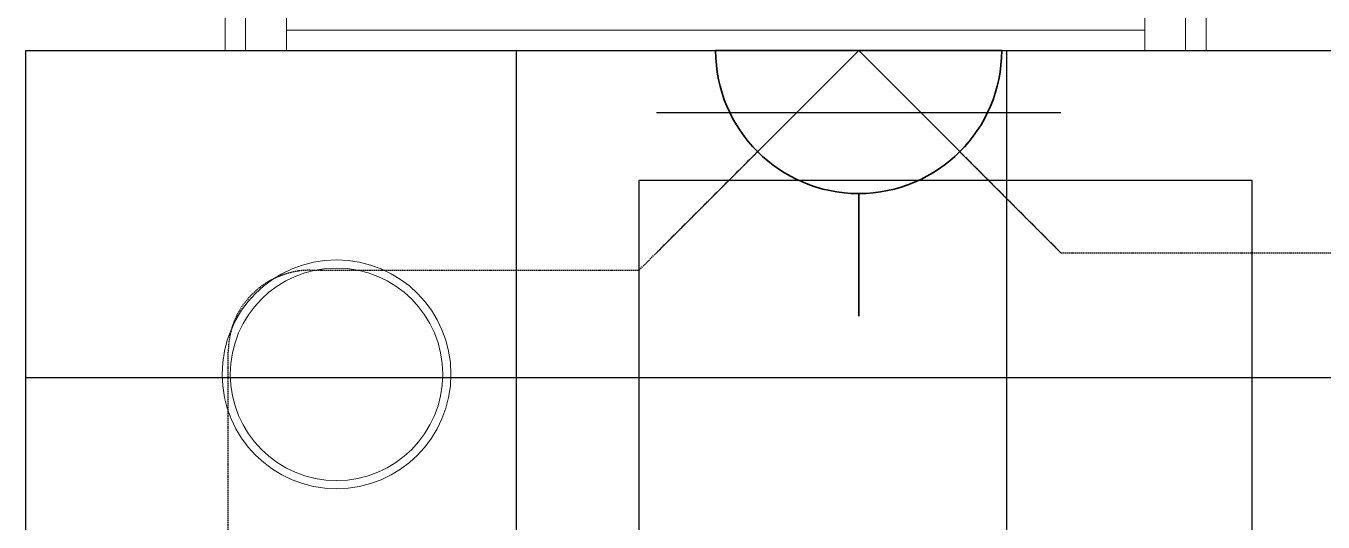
# Model space of a CAD drawing. Extents: x -12260 to 57327, y -29287 to 19916.
# Drawn here: x 34976 to 36563, y -3387 to -2780 of the extents above; entities that cross this region are included whole.
import ezdxf
from ezdxf.enums import TextEntityAlignment as Align

# ---------------------------------------------------------------- set-up
doc = ezdxf.new("R2010")
doc.units = 0
doc.header["$LTSCALE"] = 0.25
doc.linetypes.add('DASHDOT', pattern=[25.4, 12.7, -6.35, 0, -6.35])
doc.linetypes.add('HIDDEN', pattern=[9.525, 6.35, -3.175])
for name, color, linetype, lineweight in [('01-First Floor-FUR$0$Aluminum', 251, 'Continuous', 5), ('01-First Floor-FUR$0$LOADING', 253, 'Continuous', 5), ('01-First Floor-FUR$0$Walls', 251, 'Continuous', 5), ('E-LITE-CLNG-CNDT', 6, 'DASHDOT', 35), ('E-LITE-EXIT-NUMB', 6, 'Continuous', 25), ('E-POWR-FLOR-CNDT', 6, 'HIDDEN', 25), ('E-POWR-WALL @ 100', 4, 'Continuous', 35)]:
    doc.layers.add(name, color=color, linetype=linetype, lineweight=lineweight)
doc.layers.add('01-First Floor-FUR$0$FALSE CEILING', color=251, linetype='Continuous')
doc.styles.add('DC_SIMPLEX', font='SIMPLEX.shx', dxfattribs={"width": 0.7})

# ---------------------------------------------------------------- blocks, each defined once
blk = doc.blocks.new('01-First Floor-FUR$0$WM00001-P')
at = {"layer": '01-First Floor-FUR$0$LOADING'}
for radius in [0.14, 0.13]:
    blk.add_circle((0, 0), radius, dxfattribs=at)
blk = doc.blocks.new('01-First Floor-FUR$0$A$C37be4daf')
at = {"layer": '01-First Floor-FUR$0$Aluminum'}
for p, q in [((1416, 598.2), (216, 598.2)), ((241, 498.2), (241, 598.2)), ((291, 548.2), (291, 598.2)), ((1341, 548.2), (1341, 598.2)), ((1391, 498.2), (1391, 598.2)), ((291, 573.2), (1341, 573.2)), ((1391, 548.2), (241, 548.2)), ((1416, 498.2), (216, 498.2))]:
    blk.add_line(p, q, dxfattribs=at)
at = {"layer": '01-First Floor-FUR$0$Walls'}
for p, q in [((216, 498.2), (216, 598.2)), ((1416, 498.2), (1416, 598.2))]:
    blk.add_line(p, q, dxfattribs=at)
blk = doc.blocks.new('01-First Floor-FUR')
at = {"layer": '01-First Floor-FUR$0$FALSE CEILING', "linetype": 'Continuous'}
for p, q in [((35576, -6810), (35576, -2810)), ((36176, -6810), (36176, -2810)), ((34976, -3210), (38476, -3210))]:
    blk.add_line(p, q, dxfattribs=at)
at = {"layer": '01-First Floor-FUR$0$FALSE CEILING'}
blk.add_lwpolyline([(34976, -2810), (38476, -2810), (38476, -6810), (34976, -6810)], close=True, dxfattribs=at)
at = {"layer": '01-First Floor-FUR$0$FALSE CEILING', "elevation": -0.1}
blk.add_lwpolyline([(35726, -4468.9), (36476, -4468.9), (36476, -2968.9), (35726, -2968.9)], close=True, dxfattribs=at)
at = {"layer": '01-First Floor-FUR$0$LOADING', "elevation": -0.1}
blk.add_lwpolyline([(35726, -4468.9), (36476, -4468.9), (36476, -2968.9), (35726, -2968.9)], close=True, dxfattribs=at)
at = {"layer": '01-First Floor-FUR$0$Walls'}
for p, q in [((38476, -2810), (34976, -2810)), ((34976, -2810), (34976, -4480))]:
    blk.add_line(p, q, dxfattribs=at)
at = {"rotation": 180}
blk.add_blockref('01-First Floor-FUR$0$A$C37be4daf', (36635.8, -2211.8), dxfattribs=at)
at = {"layer": '01-First Floor-FUR$0$LOADING', "extrusion": (2.25644e-18, -2.24019e-05, -1), "xscale": -1000, "yscale": 1000, "zscale": 1000, "rotation": 90}
blk.add_blockref('01-First Floor-FUR$0$WM00001-P', (-35356, -3206.1, 0.2), dxfattribs=at)
blk = doc.blocks.new('*U26')
blk.add_line((0, -1.75), (0, -3.25))
blk.add_lwpolyline([(-1.75, 0, 1), (1.75, 0)], format="xyb", close=True)
at = {"layer": 'Defpoints'}
for p, q in [((-2.475, -2.475), (0, 0)), ((2.475, -2.475), (0, 0)), ((2.475, -0.758), (-2.475, -0.758))]:
    blk.add_line(p, q, dxfattribs=at)
at = {"layer": 'E-LITE-EXIT-NUMB', "style": 'DC_SIMPLEX', "width": 0.7, "flags": 8}
blk.add_attdef('TYPE', text='', height=2, rotation=360, dxfattribs=at).set_placement((-2.682, 5.238), align=Align.RIGHT)
blk.add_attdef('CIRCUIT', (2.682, 5.238), '', height=2, rotation=360, dxfattribs=at)

msp = doc.modelspace()

# ---------------------------------------------------------------- linework, layer by layer
at = {"layer": 'E-POWR-FLOR-CNDT'}
msp.add_lwpolyline([(35099.7, -3992.4), (35223.5, -3868.7), (35223.5, -3178.8, -0.414214), (35323.5, -3078.8), (35726, -3078.8), (35871.1, -2933.7)], format="xyb", dxfattribs=at)
msp.add_lwpolyline([(36118.6, -2933.7), (36242.3, -3057.5), (37968.4, -3057.5), (38092.2, -2933.7)], dxfattribs=at)

# ---------------------------------------------------------------- block references
at = {"layer": 'E-LITE-CLNG-CNDT'}
msp.add_blockref('01-First Floor-FUR', (0, 0), dxfattribs=at)
at = {"layer": 'E-POWR-WALL @ 100', "xscale": -100, "yscale": 100, "zscale": 100}
msp.add_blockref('*U26', (35994.8, -2810), dxfattribs=at)

doc.saveas('drawing.dxf')
